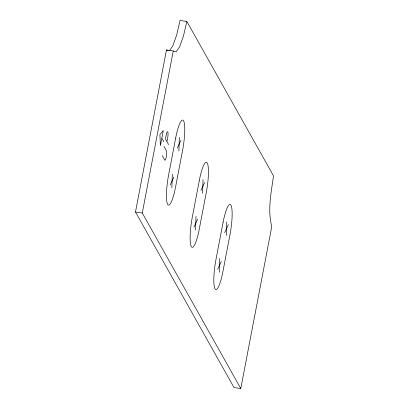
<?xml version="1.0" encoding="UTF-8"?>
<svg xmlns="http://www.w3.org/2000/svg" width="409" height="409" viewBox="0 0 409 409"><rect width="100%" height="100%" fill="white"/><g stroke="black" fill="none" stroke-linecap="round" stroke-linejoin="round"><path stroke-width="0.61" d="M171.857 187.787L172.322 174.152M178.881 151.049L179.352 137.419M195.548 230.001L196.013 216.371M202.573 193.268L203.038 179.638M219.239 272.22L219.705 258.59M226.264 235.487L226.729 221.852M186.847 21.452L273.514 175.896C271.218 192.521 267.389 209.945 271.775 226.52L240.789 388.55L233.999 387.548L135.486 212L166.473 49.97L173.263 50.972L176.11 51.958L179.694 46.698L183.462 35.982L186.847 21.452L180.057 20.45L176.673 34.98L172.905 45.696L169.679 50.43M240.789 388.55L142.276 212.997L173.263 50.972M161.744 138.62L160.4 145.65L159.909 134.633L163.293 130.517L161.846 138.084L163.856 141.672M167.056 141.141L167.583 138.39A5.383 0.976 -81.6 0 0 167.808 131.882A5.383 0.976 -81.6 0 0 166.059 135.676L165.911 136.458A2.618 0.475 -81.6 0 0 165.803 139.622L168.59 144.592M177.286 148.211L180.942 140.261M170.262 184.945L173.917 176.995M200.977 190.425L204.633 182.48M193.953 227.159L197.608 219.214M224.669 232.644L228.324 224.694M217.644 269.378L221.3 261.428M135.486 212L142.276 212.997M166.473 49.97L168.181 50.563M164.014 146.386L166.524 150.86A4.826 0.874 -81.6 0 1 166.32 156.698A4.826 0.874 -81.6 0 1 164.755 160.103L162.245 155.63M175.66 138.078L168.636 174.812A24.428 4.433 -81.6 0 0 167.618 204.347A24.428 4.433 -81.6 0 0 175.543 187.128L182.567 150.394A24.428 4.433 -81.6 0 0 183.585 120.859A24.428 4.433 -81.6 0 0 175.66 138.078M199.352 180.297L192.327 217.031A24.428 4.433 -81.6 0 0 191.31 246.561A24.428 4.433 -81.6 0 0 199.234 229.342L206.259 192.608A24.428 4.433 -81.6 0 0 207.276 163.079A24.428 4.433 -81.6 0 0 199.352 180.297M223.043 222.511L216.018 259.245A24.428 4.433 -81.6 0 0 215.001 288.78A24.428 4.433 -81.6 0 0 222.925 271.561L229.95 234.827A24.428 4.433 -81.6 0 0 230.967 205.292A24.428 4.433 -81.6 0 0 223.043 222.511"/></g></svg>
